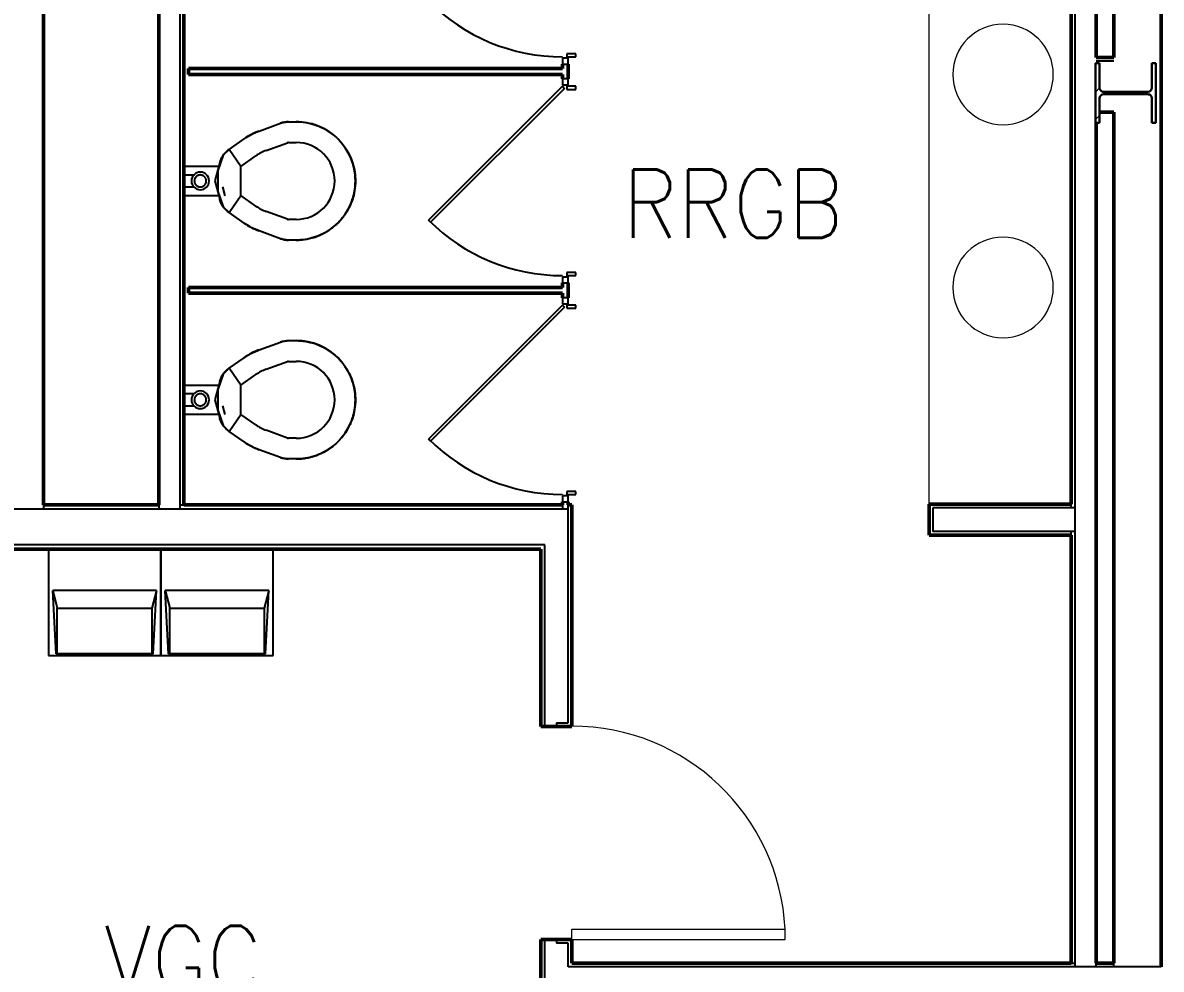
# Model space of a CAD drawing. Header units: inches. Extents: x -460 to 10305, y -938 to 5356.
# Drawn here: x 264.8 to 457.3, y 79.1 to 239.1 of the extents above; entities that cross this region are included whole.
import ezdxf
from ezdxf.enums import TextEntityAlignment as Align

# ---------------------------------------------------------------- set-up
doc = ezdxf.new("R2010")
doc.units = ezdxf.units.IN
doc.header["$MEASUREMENT"] = 0
doc.set_wipeout_variables(frame=1)
doc.layers.add('01-0263-G-DWG-BFP-ARCH$0$SP-COLUMNS', color=40, linetype='Continuous', lineweight=13)
for name, color, linetype in [('01-0263-G-DWG-BFP-ARCH$0$SP-DOOR', 5, 'Continuous'), ('01-0263-G-DWG-BFP-ARCH$0$SP-FIXT', 35, 'Continuous'), ('01-0263-G-DWG-BFP-ARCH$0$SP-PARTITION', 225, 'Continuous'), ('01-0263-G-DWG-BFP-ARCH$0$SP-RMNO', 7, 'Continuous'), ('01-0263-G-DWG-BFP-ARCH$0$SP-ROOM', 7, 'Continuous'), ('01-0263-G-DWG-BFP-ARCH$0$SP-WALL', 7, 'Continuous')]:
    doc.layers.add(name, color=color, linetype=linetype)
doc.layers.get('01-0263-G-DWG-BFP-ARCH$0$SP-ROOM').off()
doc.styles.add('01-0263-G-DWG-BFP-ARCH$0$ROMANS', font='ROMANS.shx', dxfattribs={"width": 0.9})

# ---------------------------------------------------------------- blocks, each defined once
blk = doc.blocks.new('01-0263-G-DWG-BFP-ARCH$0$W-Wide Flange-Column - W10X60-V47-GROUND FLOOR - PROPOSED')
at = {"layer": '01-0263-G-DWG-BFP-ARCH$0$SP-COLUMNS', "lineweight": 9}
h = blk.add_hatch(dxfattribs=at)
h.set_pattern_fill('FP_58', color=256, style=0, pattern_type=2)
h.set_pattern_definition([(315, (495.028, -257.6), (9.5035, 9.5035), []), (315, (509.428, -257.6), (9.5035, 9.5035), [])])
h.paths.add_polyline_path([(-5.04, 4.43), (-0.91, 4.43), (-0.41, 4.23), (-0.21, 3.73), (-0.21, -3.73), (-0.41, -4.23), (-0.91, -4.43), (-5.04, -4.43), (-5.04, -5.11), (5.04, -5.11), (5.04, -4.43), (0.9, -4.43), (0.41, -4.23), (0.21, -3.73), (0.21, 3.73), (0.41, 4.23), (0.9, 4.43), (5.04, 4.43), (5.04, 5.11), (-5.04, 5.11)], flags=0)
at = {"layer": '01-0263-G-DWG-BFP-ARCH$0$SP-COLUMNS', "lineweight": 30}
for p, q in [((5.04, 5.11), (-5.04, 5.11)), ((-5.04, 5.11), (-5.04, 4.43)), ((-5.04, 4.43), (-0.91, 4.43)), ((0.9, 4.43), (5.04, 4.43)), ((5.04, 4.43), (5.04, 5.11)), ((-0.21, 3.73), (-0.21, -3.73)), ((0.21, -3.73), (0.21, 3.73)), ((-0.91, -4.43), (-5.04, -4.43)), ((-5.04, -4.43), (-5.04, -5.11)), ((-5.04, -5.11), (5.04, -5.11)), ((5.04, -4.43), (0.9, -4.43)), ((5.04, -5.11), (5.04, -4.43))]:
    blk.add_line(p, q, dxfattribs=at)
for centre, start, end in [((-0.91, 3.73), 0, 90), ((0.9, 3.73), 90, 180), ((-0.91, -3.73), 270, 0), ((0.9, -3.73), 180, 270)]:
    blk.add_arc(centre, 0.695, start, end, dxfattribs=at)
blk = doc.blocks.new('01-0263-G-DWG-BFP-ARCH$0$Single-Flush - 36_ x 84_-4530758-GROUND FLOOR - PROPOSED')
at = {"layer": '01-0263-G-DWG-BFP-ARCH$0$SP-DOOR', "lineweight": 20}
for p, q in [((16.25, 2.62), (16.25, 38.65)), ((18, 38.65), (16.25, 38.65)), ((18, 2.62), (18, 38.65)), ((18, 2.62), (16.25, 2.62))]:
    blk.add_line(p, q, dxfattribs=at)
at = {"layer": '01-0263-G-DWG-BFP-ARCH$0$SP-DOOR', "lineweight": 9}
blk.add_arc((18, 2.62), 36.07, 92.7812, 180, dxfattribs=at)
blk = doc.blocks.new('01-0263-G-DWG-BFP-ARCH$0$Drinking Fountain-Barrier Free-3D - Drinking Fountain-Barrier Free-3D-4530771-GROUND FLOOR - PROPOSED')
at = {"layer": '01-0263-G-DWG-BFP-ARCH$0$SP-FIXT'}
for p, q in [((9.02, 21.75), (-9.98, 21.75)), ((-9.98, 21.75), (-9.98, 3.75)), ((-8.67, 21.43), (-9.23, 10.75)), ((-8.67, 21.43), (7.71, 21.43)), ((-8.48, 13.75), (-8.48, 21.43)), ((7.52, 21.43), (7.52, 13.75)), ((7.71, 21.43), (8.27, 10.75)), ((9.02, 3.75), (9.02, 21.75)), ((-9.23, 10.75), (-8.48, 13.75)), ((7.52, 13.75), (-8.48, 13.75)), ((8.27, 10.75), (7.52, 13.75)), ((-9.23, 10.75), (8.27, 10.75))]:
    blk.add_line(p, q, dxfattribs=at)
blk = doc.blocks.new('01-0263-G-DWG-BFP-ARCH$0$Toilet-Commercial-Wall-3D - 19_ Seat Height-3051337-GROUND FLOOR - PROPOSED')
at = {"layer": '01-0263-G-DWG-BFP-ARCH$0$SP-FIXT'}
for p, q in [((5.94, 19.83), (5.94, 21.12)), ((9.44, 19.83), (9.44, 21.12)), ((10.79, 16.04), (9.47, 19.66)), ((22.41, 19.66), (21.1, 16.04)), ((22.44, 21.12), (22.44, 19.83)), ((25.94, 21.12), (25.94, 19.83)), ((7.5, 14.85), (6.18, 18.46)), ((25.7, 18.46), (24.38, 14.85)), ((13.47, 11.77), (11.69, 14.31)), ((20.19, 14.31), (18.42, 11.77)), ((10.6, 9.76), (8.82, 12.3)), ((13.47, 11.77), (10.6, 9.76)), ((13.47, 11.77), (10.6, 9.76)), ((18.42, 11.77), (13.47, 11.77)), ((21.28, 9.76), (18.42, 11.77)), ((21.28, 9.76), (18.42, 11.77)), ((23.06, 12.3), (21.28, 9.76)), ((10.6, 9.76), (11.58, 8.78)), ((20.3, 8.78), (21.28, 9.76)), ((11.58, 8.78), (14.18, 7.84)), ((12.84, 8.2), (15.94, 7.36)), ((13.44, 2.12), (13.44, 8.11)), ((14.18, 7.84), (17.7, 7.84)), ((15.94, 7.36), (19.04, 8.2)), ((16.94, 8.67), (18.43, 9.07)), ((17.7, 7.84), (20.3, 8.78)), ((18.44, 8.11), (18.44, 2.12)), ((14.94, 3.85), (14.94, 2.12)), ((16.94, 2.12), (16.94, 3.85))]:
    blk.add_line(p, q, dxfattribs=at)
for points in [[(12.52, 30.52), (12.9, 30.65), (13.28, 30.77), (13.67, 30.86), (14.06, 30.95), (14.46, 31.01), (14.85, 31.07), (15.25, 31.1), (15.65, 31.12), (15.94, 31.12)], [(15.94, 31.12), (16.34, 31.12), (16.74, 31.09), (17.14, 31.05), (17.53, 31), (17.93, 30.93), (18.32, 30.84), (18.7, 30.74), (19.09, 30.62), (19.36, 30.52)], [(8.87, 28.2), (9.16, 28.47), (9.46, 28.74), (9.77, 28.99), (10.09, 29.23), (10.42, 29.46), (10.75, 29.67), (11.1, 29.87), (11.45, 30.06), (11.81, 30.23), (12.18, 30.39), (12.52, 30.52)], [(19.36, 30.52), (19.73, 30.38), (20.1, 30.22), (20.46, 30.04), (20.81, 29.86), (21.16, 29.66), (21.5, 29.44), (21.82, 29.21), (22.14, 28.97), (22.45, 28.71), (22.75, 28.45), (23.01, 28.2)], [(6.54, 24.55), (6.69, 24.92), (6.85, 25.29), (7.02, 25.65), (7.21, 26), (7.41, 26.34), (7.63, 26.68), (7.86, 27.01), (8.1, 27.33), (8.35, 27.64), (8.62, 27.93), (8.87, 28.2)], [(23.01, 28.2), (23.29, 27.91), (23.55, 27.61), (23.81, 27.3), (24.05, 26.98), (24.28, 26.65), (24.49, 26.31), (24.69, 25.97), (24.88, 25.61), (25.05, 25.25), (25.21, 24.88), (25.34, 24.55)], [(5.94, 21.12), (5.95, 21.52), (5.97, 21.92), (6.01, 22.32), (6.07, 22.72), (6.14, 23.11), (6.23, 23.5), (6.33, 23.89), (6.45, 24.27), (6.54, 24.55)], [(25.34, 24.55), (25.47, 24.17), (25.58, 23.78), (25.68, 23.4), (25.76, 23), (25.83, 22.61), (25.88, 22.21), (25.92, 21.82), (25.94, 21.42), (25.94, 21.12)], [(6.18, 18.46), (6.13, 18.61), (6.08, 18.77), (6.05, 18.92), (6.01, 19.08), (5.99, 19.24), (5.96, 19.39), (5.95, 19.55), (5.94, 19.71), (5.94, 19.83)], [(25.94, 19.83), (25.94, 19.67), (25.93, 19.51), (25.91, 19.35), (25.89, 19.19), (25.86, 19.04), (25.83, 18.88), (25.79, 18.72), (25.74, 18.57), (25.7, 18.46)], [(8.82, 12.3), (8.58, 12.67), (8.35, 13.04), (8.13, 13.42), (7.93, 13.82), (7.75, 14.22), (7.58, 14.62), (7.5, 14.85)], [(24.38, 14.85), (24.23, 14.44), (24.05, 14.03), (23.86, 13.64), (23.65, 13.25), (23.43, 12.87), (23.19, 12.5), (23.06, 12.3)], [(12.84, 8.2), (12.69, 8.24), (12.54, 8.29), (12.39, 8.35), (12.24, 8.41), (12.09, 8.48), (11.95, 8.55), (11.81, 8.63), (11.68, 8.72), (11.55, 8.81), (11.42, 8.9), (11.29, 9), (11.17, 9.11), (11.06, 9.22), (10.95, 9.34), (10.84, 9.45), (10.74, 9.58), (10.64, 9.71), (10.6, 9.76)], [(21.28, 9.76), (21.19, 9.64), (21.09, 9.51), (20.98, 9.39), (20.88, 9.27), (20.76, 9.16), (20.64, 9.05), (20.52, 8.95), (20.39, 8.85), (20.26, 8.76), (20.13, 8.67), (19.99, 8.59), (19.85, 8.51), (19.71, 8.44), (19.56, 8.37), (19.41, 8.32), (19.26, 8.26), (19.11, 8.21), (19.04, 8.2)], [(15.94, 5.91), (15.9, 5.91), (15.86, 5.91), (15.82, 5.9), (15.78, 5.9), (15.74, 5.89), (15.7, 5.88), (15.66, 5.87), (15.62, 5.86), (15.59, 5.85), (15.55, 5.83), (15.51, 5.81), (15.48, 5.8), (15.44, 5.78), (15.41, 5.76), (15.37, 5.73), (15.34, 5.71), (15.31, 5.69), (15.28, 5.66), (15.25, 5.63), (15.22, 5.6), (15.19, 5.58), (15.16, 5.54), (15.14, 5.51), (15.11, 5.48), (15.09, 5.45), (15.07, 5.41), (15.05, 5.38), (15.03, 5.34), (15.02, 5.3), (15, 5.27), (14.99, 5.23), (14.97, 5.19), (14.96, 5.15), (14.95, 5.11), (14.95, 5.07), (14.94, 5.03), (14.94, 4.99), (14.93, 4.95), (14.93, 4.91), (14.93, 4.87), (14.93, 4.83), (14.94, 4.79), (14.94, 4.75), (14.95, 4.71), (14.96, 4.67), (14.97, 4.63), (14.98, 4.6), (14.99, 4.56), (15.01, 4.52), (15.02, 4.48), (15.04, 4.45), (15.06, 4.41), (15.08, 4.38), (15.1, 4.34), (15.13, 4.31), (15.15, 4.28), (15.18, 4.25), (15.2, 4.22), (15.23, 4.19), (15.26, 4.16), (15.29, 4.13), (15.32, 4.11), (15.35, 4.08), (15.39, 4.06), (15.42, 4.04), (15.46, 4.02), (15.49, 4), (15.53, 3.98), (15.57, 3.97), (15.6, 3.95), (15.64, 3.94), (15.68, 3.93), (15.72, 3.92), (15.76, 3.91), (15.8, 3.9), (15.84, 3.9), (15.88, 3.9), (15.92, 3.89), (15.94, 3.89)], [(15.94, 3.89), (15.98, 3.89), (16.02, 3.9), (16.06, 3.9), (16.1, 3.91), (16.14, 3.91), (16.18, 3.92), (16.22, 3.93), (16.26, 3.94), (16.3, 3.96), (16.33, 3.97), (16.37, 3.99), (16.41, 4.01), (16.44, 4.03), (16.48, 4.05), (16.51, 4.07), (16.54, 4.09), (16.58, 4.12), (16.61, 4.14), (16.64, 4.17), (16.66, 4.2), (16.69, 4.23), (16.72, 4.26), (16.74, 4.29), (16.77, 4.32), (16.79, 4.36), (16.81, 4.39), (16.83, 4.43), (16.85, 4.46), (16.87, 4.5), (16.88, 4.54), (16.89, 4.57), (16.91, 4.61), (16.92, 4.65), (16.93, 4.69), (16.93, 4.73), (16.94, 4.77), (16.95, 4.81), (16.95, 4.85), (16.95, 4.89), (16.95, 4.93), (16.95, 4.97), (16.94, 5.01), (16.94, 5.05), (16.93, 5.09), (16.92, 5.13), (16.91, 5.17), (16.9, 5.21), (16.89, 5.25), (16.87, 5.28), (16.86, 5.32), (16.84, 5.36), (16.82, 5.39), (16.8, 5.43), (16.78, 5.46), (16.76, 5.5), (16.73, 5.53), (16.71, 5.56), (16.68, 5.59), (16.65, 5.62), (16.62, 5.65), (16.59, 5.67), (16.56, 5.7), (16.53, 5.72), (16.5, 5.74), (16.46, 5.77), (16.43, 5.79), (16.39, 5.8), (16.35, 5.82), (16.32, 5.84), (16.28, 5.85), (16.24, 5.87), (16.2, 5.88), (16.16, 5.89), (16.12, 5.89), (16.08, 5.9), (16.04, 5.91), (16, 5.91), (15.96, 5.91), (15.94, 5.91)]]:
    blk.add_lwpolyline(points, dxfattribs=at)
for centre, radius, start, end in [((15.94, 21.12), 10, 90, 180), ((15.94, 21.12), 10, 104.1644, 110), ((15.94, 21.12), 10, 90, 100.6696), ((15.94, 21.12), 10, 360, 90), ((15.94, 21.12), 10, 79.3304, 90), ((15.94, 21.12), 10, 70, 75.8356), ((15.94, 21.12), 10, 119.1638, 123.092), ((15.94, 21.12), 10, 110, 111.173), ((15.94, 21.12), 10, 68.827, 70), ((15.94, 21.12), 10, 56.908, 60.8362), ((15.94, 21.12), 6.5, 90, 180), ((15.94, 21.12), 6.5, 360, 90), ((15.94, 21.12), 10, 146.908, 150.8362), ((15.94, 21.12), 10, 29.1638, 33.092), ((15.94, 21.12), 10, 160, 165.8356), ((15.94, 21.12), 10, 158.827, 160), ((15.94, 21.12), 10, 20, 21.173), ((15.94, 21.12), 10, 14.1644, 20), ((15.94, 21.12), 10, 169.3304, 180), ((15.94, 21.12), 10, 360, 10.6696), ((9.94, 19.83), 4, 180, 200), ((9.94, 19.83), 0.5, 180, 200), ((21.94, 19.83), 0.5, 340, 0), ((21.94, 19.83), 4, 340, 0), ((17.83, 18.61), 7.5, 200, 215), ((14.05, 18.61), 7.5, 325, 340), ((17.83, 18.61), 11, 200, 215), ((14.05, 18.61), 11, 325, 340), ((13.88, 12.06), 4, 235, 255), ((18.01, 12.06), 4, 285, 305), ((15.94, 4.9), 1.5, 360, 180), ((15.94, 4.9), 1.5, 180, 360), ((15.94, 4.9), 1.01, 158.2994, 168.6458), ((15.94, 4.9), 1.01, 192.3552, 203.4362), ((15.94, 4.9), 1.01, 151.6478, 156.3247), ((15.94, 4.9), 1.01, 229.3574, 240.8463), ((15.94, 4.9), 1.01, 270, 280.9892), ((15.94, 4.9), 1.01, 336.5514, 347.6448), ((15.94, 4.9), 1.01, 11.1771, 17.1014)]:
    blk.add_arc(centre, radius, start, end, dxfattribs=at)
blk = doc.blocks.new('01-0263-G-DWG-BFP-ARCH$0$Toilet-Commercial-Wall-3D - 19_ Seat Height-V98-GROUND FLOOR - PROPOSED')
at = {"layer": '01-0263-G-DWG-BFP-ARCH$0$SP-FIXT'}
for p, q in [((5.94, 19.83), (5.94, 21.12)), ((9.44, 19.83), (9.44, 21.12)), ((10.79, 16.04), (9.47, 19.66)), ((22.41, 19.66), (21.1, 16.04)), ((22.44, 21.12), (22.44, 19.83)), ((25.94, 21.12), (25.94, 19.83)), ((7.5, 14.85), (6.18, 18.46)), ((25.7, 18.46), (24.38, 14.85)), ((13.47, 11.77), (11.69, 14.31)), ((20.19, 14.31), (18.42, 11.77)), ((10.6, 9.76), (8.82, 12.3)), ((13.47, 11.77), (10.6, 9.76)), ((13.47, 11.77), (10.6, 9.76)), ((18.42, 11.77), (13.47, 11.77)), ((21.28, 9.76), (18.42, 11.77)), ((21.28, 9.76), (18.42, 11.77)), ((23.06, 12.3), (21.28, 9.76)), ((10.6, 9.76), (11.58, 8.78)), ((20.3, 8.78), (21.28, 9.76)), ((11.58, 8.78), (14.18, 7.84)), ((12.84, 8.2), (15.94, 7.36)), ((13.44, 2.12), (13.44, 8.11)), ((14.18, 7.84), (17.7, 7.84)), ((15.94, 7.36), (19.04, 8.2)), ((16.94, 8.67), (18.43, 9.07)), ((17.7, 7.84), (20.3, 8.78)), ((18.44, 8.11), (18.44, 2.12)), ((14.94, 3.85), (14.94, 2.12)), ((16.94, 2.12), (16.94, 3.85))]:
    blk.add_line(p, q, dxfattribs=at)
for points in [[(12.52, 30.52), (12.9, 30.65), (13.28, 30.77), (13.67, 30.86), (14.06, 30.95), (14.46, 31.01), (14.85, 31.07), (15.25, 31.1), (15.65, 31.12), (15.94, 31.12)], [(15.94, 31.12), (16.34, 31.12), (16.74, 31.09), (17.14, 31.05), (17.53, 31), (17.93, 30.93), (18.32, 30.84), (18.7, 30.74), (19.09, 30.62), (19.36, 30.52)], [(8.87, 28.2), (9.16, 28.47), (9.46, 28.74), (9.77, 28.99), (10.09, 29.23), (10.42, 29.46), (10.75, 29.67), (11.1, 29.87), (11.45, 30.06), (11.81, 30.23), (12.18, 30.39), (12.52, 30.52)], [(19.36, 30.52), (19.73, 30.38), (20.1, 30.22), (20.46, 30.04), (20.81, 29.86), (21.16, 29.66), (21.5, 29.44), (21.82, 29.21), (22.14, 28.97), (22.45, 28.71), (22.75, 28.45), (23.01, 28.2)], [(6.54, 24.55), (6.69, 24.92), (6.85, 25.29), (7.02, 25.65), (7.21, 26), (7.41, 26.34), (7.63, 26.68), (7.86, 27.01), (8.1, 27.33), (8.35, 27.64), (8.62, 27.93), (8.87, 28.2)], [(23.01, 28.2), (23.29, 27.91), (23.55, 27.61), (23.81, 27.3), (24.05, 26.98), (24.28, 26.65), (24.49, 26.31), (24.69, 25.97), (24.88, 25.61), (25.05, 25.25), (25.21, 24.88), (25.34, 24.55)], [(5.94, 21.12), (5.95, 21.52), (5.97, 21.92), (6.01, 22.32), (6.07, 22.72), (6.14, 23.11), (6.23, 23.5), (6.33, 23.89), (6.45, 24.27), (6.54, 24.55)], [(25.34, 24.55), (25.47, 24.17), (25.58, 23.78), (25.68, 23.4), (25.76, 23), (25.83, 22.61), (25.88, 22.21), (25.92, 21.82), (25.94, 21.42), (25.94, 21.12)], [(6.18, 18.46), (6.13, 18.61), (6.08, 18.77), (6.05, 18.92), (6.01, 19.08), (5.99, 19.24), (5.96, 19.39), (5.95, 19.55), (5.94, 19.71), (5.94, 19.83)], [(25.94, 19.83), (25.94, 19.67), (25.93, 19.51), (25.91, 19.35), (25.89, 19.19), (25.86, 19.04), (25.83, 18.88), (25.79, 18.72), (25.74, 18.57), (25.7, 18.46)], [(8.82, 12.3), (8.58, 12.67), (8.35, 13.04), (8.13, 13.42), (7.93, 13.82), (7.75, 14.22), (7.58, 14.62), (7.5, 14.85)], [(24.38, 14.85), (24.23, 14.44), (24.05, 14.03), (23.86, 13.64), (23.65, 13.25), (23.43, 12.87), (23.19, 12.5), (23.06, 12.3)], [(12.84, 8.2), (12.69, 8.24), (12.54, 8.29), (12.39, 8.35), (12.24, 8.41), (12.09, 8.48), (11.95, 8.55), (11.81, 8.63), (11.68, 8.72), (11.55, 8.81), (11.42, 8.9), (11.29, 9), (11.17, 9.11), (11.06, 9.22), (10.95, 9.34), (10.84, 9.45), (10.74, 9.58), (10.64, 9.71), (10.6, 9.76)], [(21.28, 9.76), (21.19, 9.64), (21.09, 9.51), (20.98, 9.39), (20.88, 9.27), (20.76, 9.16), (20.64, 9.05), (20.52, 8.95), (20.39, 8.85), (20.26, 8.76), (20.13, 8.67), (19.99, 8.59), (19.85, 8.51), (19.71, 8.44), (19.56, 8.37), (19.41, 8.32), (19.26, 8.26), (19.11, 8.21), (19.04, 8.2)], [(15.94, 5.91), (15.9, 5.91), (15.86, 5.91), (15.82, 5.9), (15.78, 5.9), (15.74, 5.89), (15.7, 5.88), (15.66, 5.87), (15.62, 5.86), (15.59, 5.85), (15.55, 5.83), (15.51, 5.81), (15.48, 5.8), (15.44, 5.78), (15.41, 5.76), (15.37, 5.73), (15.34, 5.71), (15.31, 5.69), (15.28, 5.66), (15.25, 5.63), (15.22, 5.6), (15.19, 5.58), (15.16, 5.54), (15.14, 5.51), (15.11, 5.48), (15.09, 5.45), (15.07, 5.41), (15.05, 5.38), (15.03, 5.34), (15.02, 5.3), (15, 5.27), (14.99, 5.23), (14.97, 5.19), (14.96, 5.15), (14.95, 5.11), (14.95, 5.07), (14.94, 5.03), (14.94, 4.99), (14.93, 4.95), (14.93, 4.91), (14.93, 4.87), (14.93, 4.83), (14.94, 4.79), (14.94, 4.75), (14.95, 4.71), (14.96, 4.67), (14.97, 4.63), (14.98, 4.6), (14.99, 4.56), (15.01, 4.52), (15.02, 4.48), (15.04, 4.45), (15.06, 4.41), (15.08, 4.38), (15.1, 4.34), (15.13, 4.31), (15.15, 4.28), (15.18, 4.25), (15.2, 4.22), (15.23, 4.19), (15.26, 4.16), (15.29, 4.13), (15.32, 4.11), (15.35, 4.08), (15.39, 4.06), (15.42, 4.04), (15.46, 4.02), (15.49, 4), (15.53, 3.98), (15.57, 3.97), (15.6, 3.95), (15.64, 3.94), (15.68, 3.93), (15.72, 3.92), (15.76, 3.91), (15.8, 3.9), (15.84, 3.9), (15.88, 3.9), (15.92, 3.89), (15.94, 3.89)], [(15.94, 3.89), (15.98, 3.89), (16.02, 3.9), (16.06, 3.9), (16.1, 3.91), (16.14, 3.91), (16.18, 3.92), (16.22, 3.93), (16.26, 3.94), (16.3, 3.96), (16.33, 3.97), (16.37, 3.99), (16.41, 4.01), (16.44, 4.03), (16.48, 4.05), (16.51, 4.07), (16.54, 4.09), (16.58, 4.12), (16.61, 4.14), (16.64, 4.17), (16.66, 4.2), (16.69, 4.23), (16.72, 4.26), (16.74, 4.29), (16.77, 4.32), (16.79, 4.36), (16.81, 4.39), (16.83, 4.43), (16.85, 4.46), (16.87, 4.5), (16.88, 4.54), (16.89, 4.57), (16.91, 4.61), (16.92, 4.65), (16.93, 4.69), (16.93, 4.73), (16.94, 4.77), (16.95, 4.81), (16.95, 4.85), (16.95, 4.89), (16.95, 4.93), (16.95, 4.97), (16.94, 5.01), (16.94, 5.05), (16.93, 5.09), (16.92, 5.13), (16.91, 5.17), (16.9, 5.21), (16.89, 5.25), (16.87, 5.28), (16.86, 5.32), (16.84, 5.36), (16.82, 5.39), (16.8, 5.43), (16.78, 5.46), (16.76, 5.5), (16.73, 5.53), (16.71, 5.56), (16.68, 5.59), (16.65, 5.62), (16.62, 5.65), (16.59, 5.67), (16.56, 5.7), (16.53, 5.72), (16.5, 5.74), (16.46, 5.77), (16.43, 5.79), (16.39, 5.8), (16.35, 5.82), (16.32, 5.84), (16.28, 5.85), (16.24, 5.87), (16.2, 5.88), (16.16, 5.89), (16.12, 5.89), (16.08, 5.9), (16.04, 5.91), (16, 5.91), (15.96, 5.91), (15.94, 5.91)]]:
    blk.add_lwpolyline(points, dxfattribs=at)
for centre, radius, start, end in [((15.94, 21.12), 10, 90, 180), ((15.94, 21.12), 10, 104.1644, 110), ((15.94, 21.12), 10, 90, 100.6696), ((15.94, 21.12), 10, 360, 90), ((15.94, 21.12), 10, 79.3304, 90), ((15.94, 21.12), 10, 70, 75.8356), ((15.94, 21.12), 10, 119.1638, 123.092), ((15.94, 21.12), 10, 110, 111.173), ((15.94, 21.12), 10, 68.827, 70), ((15.94, 21.12), 10, 56.908, 60.8362), ((15.94, 21.12), 6.5, 90, 180), ((15.94, 21.12), 6.5, 360, 90), ((15.94, 21.12), 10, 146.908, 150.8362), ((15.94, 21.12), 10, 29.1638, 33.092), ((15.94, 21.12), 10, 160, 165.8356), ((15.94, 21.12), 10, 158.827, 160), ((15.94, 21.12), 10, 20, 21.173), ((15.94, 21.12), 10, 14.1644, 20), ((15.94, 21.12), 10, 169.3304, 180), ((15.94, 21.12), 10, 360, 10.6696), ((9.94, 19.83), 4, 180, 200), ((9.94, 19.83), 0.5, 180, 200), ((21.94, 19.83), 0.5, 340, 0), ((21.94, 19.83), 4, 340, 0), ((17.83, 18.61), 7.5, 200, 215), ((14.05, 18.61), 7.5, 325, 340), ((17.83, 18.61), 11, 200, 215), ((14.05, 18.61), 11, 325, 340), ((13.88, 12.06), 4, 235, 255), ((18.01, 12.06), 4, 285, 305), ((15.94, 4.9), 1.5, 360, 180), ((15.94, 4.9), 1.5, 180, 360), ((15.94, 4.9), 1.01, 158.2994, 168.6458), ((15.94, 4.9), 1.01, 192.3552, 203.4362), ((15.94, 4.9), 1.01, 149.8368, 156.3247), ((15.94, 4.9), 1.01, 229.3574, 240.8463), ((15.94, 4.9), 1.01, 270, 280.9892), ((15.94, 4.9), 1.01, 336.5514, 347.6448), ((15.94, 4.9), 1.01, 11.1771, 17.1014)]:
    blk.add_arc(centre, radius, start, end, dxfattribs=at)
blk = doc.blocks.new('01-0263-G-DWG-BFP-ARCH$0$FMGRM1')
at = {"style": '01-0263-G-DWG-BFP-ARCH$0$ROMANS', "width": 0.9}
for tag, p in [('RMAREA', (0, -0.2836)), ('DATA1', (0, -0.443)), ('DATA2', (0, -0.6024)), ('DATA3', (0, -0.7618)), ('DATA4', (0, -0.9213)), ('DATA5', (0, -1.0807))]:
    blk.add_attdef(tag, text='', height=0.1172, dxfattribs=at).set_placement(p, align=Align.CENTER)
at = {"linetype": 'Continuous'}
blk.add_wipeout([(-0.375, -0.125), (0.375, -0.125), (0.375, 0.125), (-0.375, 0.125)], dxfattribs=at)
at = {"layer": '01-0263-G-DWG-BFP-ARCH$0$SP-RMNO', "style": '01-0263-G-DWG-BFP-ARCH$0$ROMANS', "width": 0.9}
blk.add_attdef('RMNUMB', text='', height=0.16, dxfattribs=at).set_placement((0, 0), align=Align.MIDDLE)
blk = doc.blocks.new('01-0263-G-DWG-BFP-ARCH', base_point=(1295.16, 1352.86))
at = {"layer": '01-0263-G-DWG-BFP-ARCH$0$SP-DOOR'}
for p, q in [((1651.66, 1582.74), (1650.91, 1582.74)), ((1650.91, 1582.74), (1650.91, 1581.74)), ((1651.66, 1583.49), (1651.66, 1582.74)), ((1653.16, 1583.49), (1651.66, 1583.49)), ((1651.91, 1581.74), (1651.91, 1582.99)), ((1651.91, 1582.99), (1653.16, 1582.99)), ((1653.16, 1582.99), (1653.16, 1583.49)), ((1650.91, 1581.74), (1651.91, 1581.74)), ((1651.91, 1579.24), (1650.91, 1579.24)), ((1650.91, 1579.24), (1650.91, 1578.24)), ((1651.91, 1577.99), (1651.91, 1579.24)), ((1650.91, 1577.99), (1628.28, 1555.36)), ((1651.26, 1577.63), (1628.63, 1555.01)), ((1650.91, 1578.24), (1651.66, 1578.24)), ((1650.91, 1577.99), (1651.26, 1577.63)), ((1651.66, 1578.24), (1651.66, 1577.48)), ((1651.66, 1577.48), (1653.16, 1577.48)), ((1653.16, 1577.99), (1651.91, 1577.99)), ((1653.16, 1577.48), (1653.16, 1577.99)), ((1628.63, 1555.01), (1628.28, 1555.36)), ((1651.66, 1546.49), (1651.66, 1545.74)), ((1653.16, 1546.49), (1651.66, 1546.49)), ((1651.91, 1544.74), (1651.91, 1545.99)), ((1651.91, 1545.99), (1653.16, 1545.99)), ((1653.16, 1545.99), (1653.16, 1546.49)), ((1651.66, 1545.74), (1650.91, 1545.74)), ((1650.91, 1545.74), (1650.91, 1544.74)), ((1650.91, 1544.74), (1651.91, 1544.74)), ((1651.91, 1542.24), (1650.91, 1542.24)), ((1650.91, 1542.24), (1650.91, 1541.24)), ((1651.91, 1540.99), (1651.91, 1542.24)), ((1650.91, 1540.99), (1628.28, 1518.36)), ((1651.26, 1540.63), (1628.63, 1518.01)), ((1650.91, 1541.24), (1651.66, 1541.24)), ((1650.91, 1540.99), (1651.26, 1540.63)), ((1651.66, 1541.24), (1651.66, 1540.48)), ((1651.66, 1540.48), (1653.16, 1540.48)), ((1653.16, 1540.99), (1651.91, 1540.99)), ((1653.16, 1540.48), (1653.16, 1540.99)), ((1628.63, 1518.01), (1628.28, 1518.36)), ((1651.66, 1509.49), (1651.66, 1508.74)), ((1653.16, 1509.49), (1651.66, 1509.49)), ((1653.16, 1508.99), (1653.16, 1509.49)), ((1651.66, 1508.74), (1650.91, 1508.74)), ((1650.91, 1508.74), (1650.91, 1507.74)), ((1650.91, 1507.74), (1651.91, 1507.74)), ((1651.91, 1507.74), (1651.91, 1508.99)), ((1651.91, 1508.99), (1653.16, 1508.99))]:
    blk.add_line(p, q, dxfattribs=at)
for centre in [(1650.91, 1614.99), (1650.91, 1577.99), (1650.91, 1540.99)]:
    blk.add_arc(centre, 32, 225, 270, dxfattribs=at)
at = {"layer": '01-0263-G-DWG-BFP-ARCH$0$SP-FIXT', "lineweight": 20}
blk.add_line((1712.91, 1507.36), (1712.91, 1616.49), dxfattribs=at)
at = {"layer": '01-0263-G-DWG-BFP-ARCH$0$SP-FIXT', "lineweight": 9}
for centre, start, end in [((1725.41, 1579.99), 90, 270), ((1725.41, 1579.99), 270, 90), ((1725.41, 1543.99), 90, 270), ((1725.41, 1543.99), 270, 90)]:
    blk.add_arc(centre, 8.5, start, end, dxfattribs=at)
at = {"layer": '01-0263-G-DWG-BFP-ARCH$0$SP-PARTITION', "lineweight": 50}
for p, q in [((1650.91, 1580.99), (1587.66, 1580.99)), ((1587.66, 1580.99), (1587.66, 1579.99)), ((1650.91, 1581.74), (1650.91, 1580.99)), ((1651.91, 1579.24), (1651.91, 1581.74)), ((1587.66, 1579.99), (1650.91, 1579.99)), ((1650.91, 1579.99), (1650.91, 1579.24)), ((1650.91, 1543.99), (1587.66, 1543.99)), ((1587.66, 1543.99), (1587.66, 1542.99)), ((1650.91, 1544.74), (1650.91, 1543.99)), ((1651.91, 1542.24), (1651.91, 1544.74)), ((1587.66, 1542.99), (1650.91, 1542.99)), ((1650.91, 1542.99), (1650.91, 1542.24))]:
    blk.add_line(p, q, dxfattribs=at)
at = {"layer": '01-0263-G-DWG-BFP-ARCH$0$SP-WALL', "lineweight": 50}
for p, q in [((1752.16, 2043.98), (1752.16, 1429.11)), ((1563.16, 1507.24), (1563.16, 1687.36)), ((1582.66, 1687.36), (1582.66, 1507.24)), ((1744.16, 1687.36), (1744.16, 1582.86)), ((1586.91, 1507.24), (1586.91, 1684.36)), ((1736.91, 1616.49), (1736.91, 1507.36)), ((1741.16, 1582.86), (1741.16, 1616.49)), ((1744.16, 1582.86), (1741.16, 1582.86)), ((1741.73, 1573.61), (1744.16, 1573.61)), ((1744.16, 1573.61), (1744.16, 1429.74)), ((1741.16, 1429.74), (1741.16, 1571.82)), ((1650.91, 1507.74), (1650.91, 1507.24)), ((1651.91, 1507.24), (1651.91, 1507.74)), ((1736.91, 1507.36), (1712.91, 1507.36)), ((1712.91, 1507.36), (1712.91, 1502.11)), ((1582.66, 1507.24), (1563.16, 1507.24)), ((1650.91, 1507.24), (1586.91, 1507.24)), ((1652.53, 1507.24), (1651.91, 1507.24)), ((1652.53, 1469.74), (1652.53, 1507.24)), ((1712.91, 1502.11), (1736.91, 1502.11)), ((1736.91, 1502.11), (1736.91, 1429.74)), ((1518.72, 1499.74), (1647.28, 1499.74)), ((1647.28, 1499.74), (1647.28, 1469.74)), ((1647.28, 1469.74), (1652.53, 1469.74)), ((1647.28, 1433.74), (1647.28, 1424.49)), ((1652.53, 1433.74), (1647.28, 1433.74)), ((1652.53, 1429.74), (1652.53, 1433.74)), ((1736.91, 1429.74), (1652.53, 1429.74)), ((1744.16, 1429.74), (1741.16, 1429.74))]:
    blk.add_line(p, q, dxfattribs=at)
at = {"layer": '01-0263-G-DWG-BFP-ARCH$0$SP-WALL'}
for p, q in [((1586.28, 1506.49), (1586.28, 1687.36)), ((1737.53, 1617.24), (1737.53, 1429.11)), ((1744.16, 1582.24), (1741.16, 1582.24)), ((1736.91, 1506.74), (1736.91, 1507.36)), ((1651.91, 1506.49), (1514.1, 1506.49)), ((1563.16, 1507.24), (1563.16, 1506.49)), ((1582.66, 1507.24), (1582.66, 1506.49)), ((1586.28, 1507.24), (1586.91, 1507.24)), ((1650.91, 1507.24), (1650.91, 1506.49)), ((1651.91, 1470.36), (1651.91, 1507.24)), ((1737.53, 1506.75), (1713.53, 1506.75)), ((1713.53, 1506.74), (1713.53, 1502.74)), ((1737.53, 1502.74), (1713.53, 1502.74)), ((1736.91, 1502.11), (1736.91, 1502.74)), ((1647.91, 1500.49), (1518.1, 1500.49)), ((1647.91, 1469.74), (1647.91, 1500.49)), ((1649.91, 1470.36), (1649.91, 1469.74)), ((1649.91, 1470.36), (1651.91, 1470.36)), ((1647.91, 1425.11), (1647.91, 1433.74)), ((1649.91, 1433.74), (1649.91, 1433.11)), ((1651.91, 1433.11), (1649.91, 1433.11)), ((1651.91, 1429.11), (1651.91, 1433.11)), ((1752.16, 1429.11), (1651.91, 1429.11)), ((1736.91, 1429.74), (1737.53, 1429.74)), ((1741.16, 1429.11), (1741.16, 1429.74)), ((1744.16, 1429.11), (1744.16, 1429.74))]:
    blk.add_line(p, q, dxfattribs=at)
at = {"layer": '01-0263-G-DWG-BFP-ARCH$0$SP-COLUMNS', "rotation": 90.00000000000017}
blk.add_blockref('01-0263-G-DWG-BFP-ARCH$0$W-Wide Flange-Column - W10X60-V47-GROUND FLOOR - PROPOSED', (1746.16, 1576.86), dxfattribs=at)
at = {"layer": '01-0263-G-DWG-BFP-ARCH$0$SP-DOOR', "rotation": 269.9999999999999}
blk.add_blockref('01-0263-G-DWG-BFP-ARCH$0$Single-Flush - 36_ x 84_-4530758-GROUND FLOOR - PROPOSED', (1649.91, 1451.74), dxfattribs=at)
at = {"layer": '01-0263-G-DWG-BFP-ARCH$0$SP-FIXT'}
for name, p, rotation in [('01-0263-G-DWG-BFP-ARCH$0$Toilet-Commercial-Wall-3D - 19_ Seat Height-V98-GROUND FLOOR - PROPOSED', (1584.78, 1577.93), 269.9999999999999), ('01-0263-G-DWG-BFP-ARCH$0$Toilet-Commercial-Wall-3D - 19_ Seat Height-3051337-GROUND FLOOR - PROPOSED', (1584.78, 1540.93), 269.9999999999999), ('01-0263-G-DWG-BFP-ARCH$0$Drinking Fountain-Barrier Free-3D - Drinking Fountain-Barrier Free-3D-4530771-GROUND FLOOR - PROPOSED', (1573.02, 1503.49), 180), ('01-0263-G-DWG-BFP-ARCH$0$Drinking Fountain-Barrier Free-3D - Drinking Fountain-Barrier Free-3D-4530771-GROUND FLOOR - PROPOSED', (1592.02, 1503.49), 180)]:
    blk.add_blockref(name, p, dxfattribs=dict(at, rotation=rotation))
at = {"layer": '01-0263-G-DWG-BFP-ARCH$0$SP-ROOM'}
ref = blk.add_blockref('01-0263-G-DWG-BFP-ARCH$0$FMGRM1', (1679.74, 1558.14), dxfattribs=dict(at, xscale=72, yscale=72, zscale=72))
ref.add_attrib('RMNUMB', 'RRGB', dxfattribs={"layer": '01-0263-G-DWG-BFP-ARCH$0$SP-RMNO', "height": 11.52, "style": '01-0263-G-DWG-BFP-ARCH$0$ROMANS', "width": 0.9}).set_placement((1679.74, 1558.14), align=Align.MIDDLE)
ref = blk.add_blockref('01-0263-G-DWG-BFP-ARCH$0$FMGRM1', (1586.78, 1430.29), dxfattribs=dict(at, xscale=72, yscale=72, zscale=72))
ref.add_attrib('RMNUMB', 'VGC', dxfattribs={"layer": '01-0263-G-DWG-BFP-ARCH$0$SP-RMNO', "height": 11.52, "style": '01-0263-G-DWG-BFP-ARCH$0$ROMANS', "width": 0.9}).set_placement((1586.78, 1430.29), align=Align.MIDDLE)

msp = doc.modelspace()

# ---------------------------------------------------------------- block references
msp.add_blockref('01-0263-G-DWG-BFP-ARCH', (0.26, 3.26))

doc.saveas('drawing.dxf')
